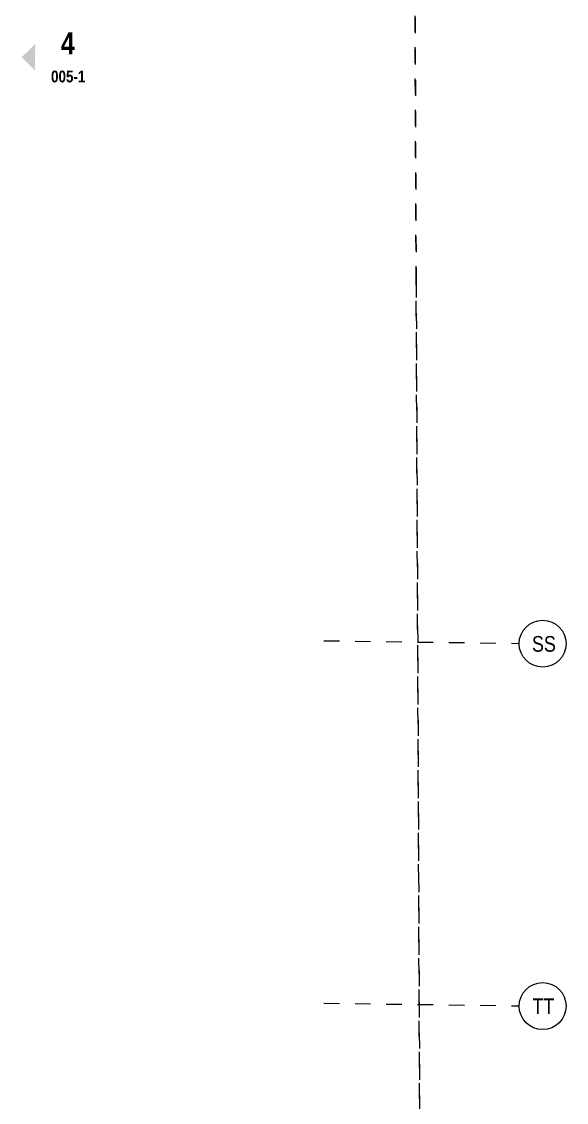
# Model space of a CAD drawing. Header units: metres. Extents: x 0.7 to 94.6, y -58.8 to 13.6.
# Drawn here: x 8.25 to 11.73, y -53.97 to -47.06 of the extents above; entities that cross this region are included whole.
import ezdxf

# ---------------------------------------------------------------- set-up
doc = ezdxf.new("R2010")
doc.units = ezdxf.units.M
doc.linetypes.add('Grid Line', pattern=[0.022225, 0.0127, -0.003175, 0.003175, -0.003175])
doc.linetypes.add('Hidden', pattern=[0.007144, 0.004763, -0.002381])
for name, color, linetype, lineweight in [('C-TOPO', 7, 'Continuous', 18), ('G-ANNO-SYMB', 7, 'Continuous', 9), ('S-GRID', 7, 'Continuous', 9), ('S-GRID-IDEN', 7, 'Continuous', 9)]:
    doc.layers.add(name, color=color, linetype=linetype, lineweight=lineweight)
doc.styles.add('Saira Condensed', font='SairaCondensed-Regular.ttf', dxfattribs={"height": 0.1})
doc.styles.add('Saira Condensed_B', font='', dxfattribs={"height": 0.075})
doc.styles.add('Saira Condensed_B_1', font='', dxfattribs={"height": 0.14})
doc.styles.get('Saira Condensed_B').set_extended_font_data('Saira Condensed', bold=True)
doc.styles.get('Saira Condensed_B_1').set_extended_font_data('Saira Condensed', bold=True)

# ---------------------------------------------------------------- blocks, each defined once
blk = doc.blocks.new('YADRAN_LASQUEMAS_ARQ_MO_000_SITIO_rvt-1-PLANTA TERRAZAS EXISTENTE -Actualización - Zona 02-NAUX01')
at = {"layer": 'C-TOPO', "color": 254, "linetype": 'Hidden', "true_color": 0xcccccc}
for p, q in [((10.7389, -40.4359), (10.7735, -48.7256)), ((10.7735, -48.7256), (10.7389, -40.4359)), ((10.7735, -48.7256), (10.8003, -55.147)), ((10.8003, -55.147), (10.7735, -48.7256))]:
    blk.add_line(p, q, dxfattribs=at)
blk = doc.blocks.new('Grid - 3mm-1144979-PLANTA TERRAZAS EXISTENTE -Actualización - Zona 02-NAUX01')
at = {"layer": 'S-GRID-IDEN'}
blk.add_circle((0, 0), 0.003, dxfattribs=at)
blk = doc.blocks.new('Section - Símbolo_Detalle_Plano-1146154-PLANTA TERRAZAS EXISTENTE -Actualización - Zona 02-NAUX01')
at = {"layer": 'G-ANNO-SYMB', "true_color": 0x808080}
blk.add_hatch(color=8, dxfattribs=at).paths.add_polyline_path([(-0.0043, 0.0043), (-0.0077, 0.0043), (-0.006, 0.006)])

msp = doc.modelspace()

# ---------------------------------------------------------------- linework, layer by layer
at = {"layer": 'S-GRID', "color": 8, "linetype": 'Grid Line', "true_color": 0x808080}
for p, q in [((10.1824, -51.019), (11.4323, -51.0356)), ((10.1824, -53.3352), (11.4323, -53.3519))]:
    msp.add_line(p, q, dxfattribs=at)

# ---------------------------------------------------------------- block references
at = {"lineweight": 5}
msp.add_blockref('YADRAN_LASQUEMAS_ARQ_MO_000_SITIO_rvt-1-PLANTA TERRAZAS EXISTENTE -Actualización - Zona 02-NAUX01', (0, 0), dxfattribs=at)
at = {"layer": 'G-ANNO-SYMB', "color": 8, "lineweight": 18, "true_color": 0x808080, "xscale": 49.99999999999998, "yscale": 49.99999999999998, "zscale": 49.99999999999998, "rotation": 89.23834728171103}
msp.add_blockref('Section - Símbolo_Detalle_Plano-1146154-PLANTA TERRAZAS EXISTENTE -Actualización - Zona 02-NAUX01', (8.5551, -46.9932), dxfattribs=at)
at = {"layer": 'S-GRID-IDEN', "xscale": 49.99999999999999, "yscale": 49.99999999999999, "zscale": 49.99999999999999, "rotation": 269.2383472817106}
for p in [(11.5823, -51.0376), (11.5823, -53.3538)]:
    msp.add_blockref('Grid - 3mm-1144979-PLANTA TERRAZAS EXISTENTE -Actualización - Zona 02-NAUX01', p, dxfattribs=at)

# ---------------------------------------------------------------- texts
at = {"layer": 'G-ANNO-SYMB', "insert": (8.501, -47.1315), "char_height": 0.14, "width": 0.120253, "attachment_point": 1, "style": 'Saira Condensed_B_1'}
msp.add_mtext('\\fSaira Condensed|b1|i0|c0|p2|;4', dxfattribs=at)
at = {"layer": 'S-GRID-IDEN', "char_height": 0.1, "attachment_point": 1, "style": 'Saira Condensed'}
for s, insert, width in [('SS', (11.5141, -50.9889), 0.160337), ('TT', (11.5173, -53.3051), 0.152321)]:
    msp.add_mtext(s, dxfattribs=dict(at, insert=insert, width=width))

# ---------------------------------------------------------------- next in the draw order: texts
at = {"layer": 'G-ANNO-SYMB', "color": 8, "true_color": 0x808080, "insert": (8.4382, -47.3756), "char_height": 0.075, "width": 0.272574, "attachment_point": 1, "style": 'Saira Condensed_B', "bg_fill": 3, "box_fill_scale": 1.25, "bg_fill_color": 256, "bg_fill_true_color": 13158600, "bg_fill_transparency": 0}
msp.add_mtext('005-1', dxfattribs=at)

doc.saveas('drawing.dxf')
